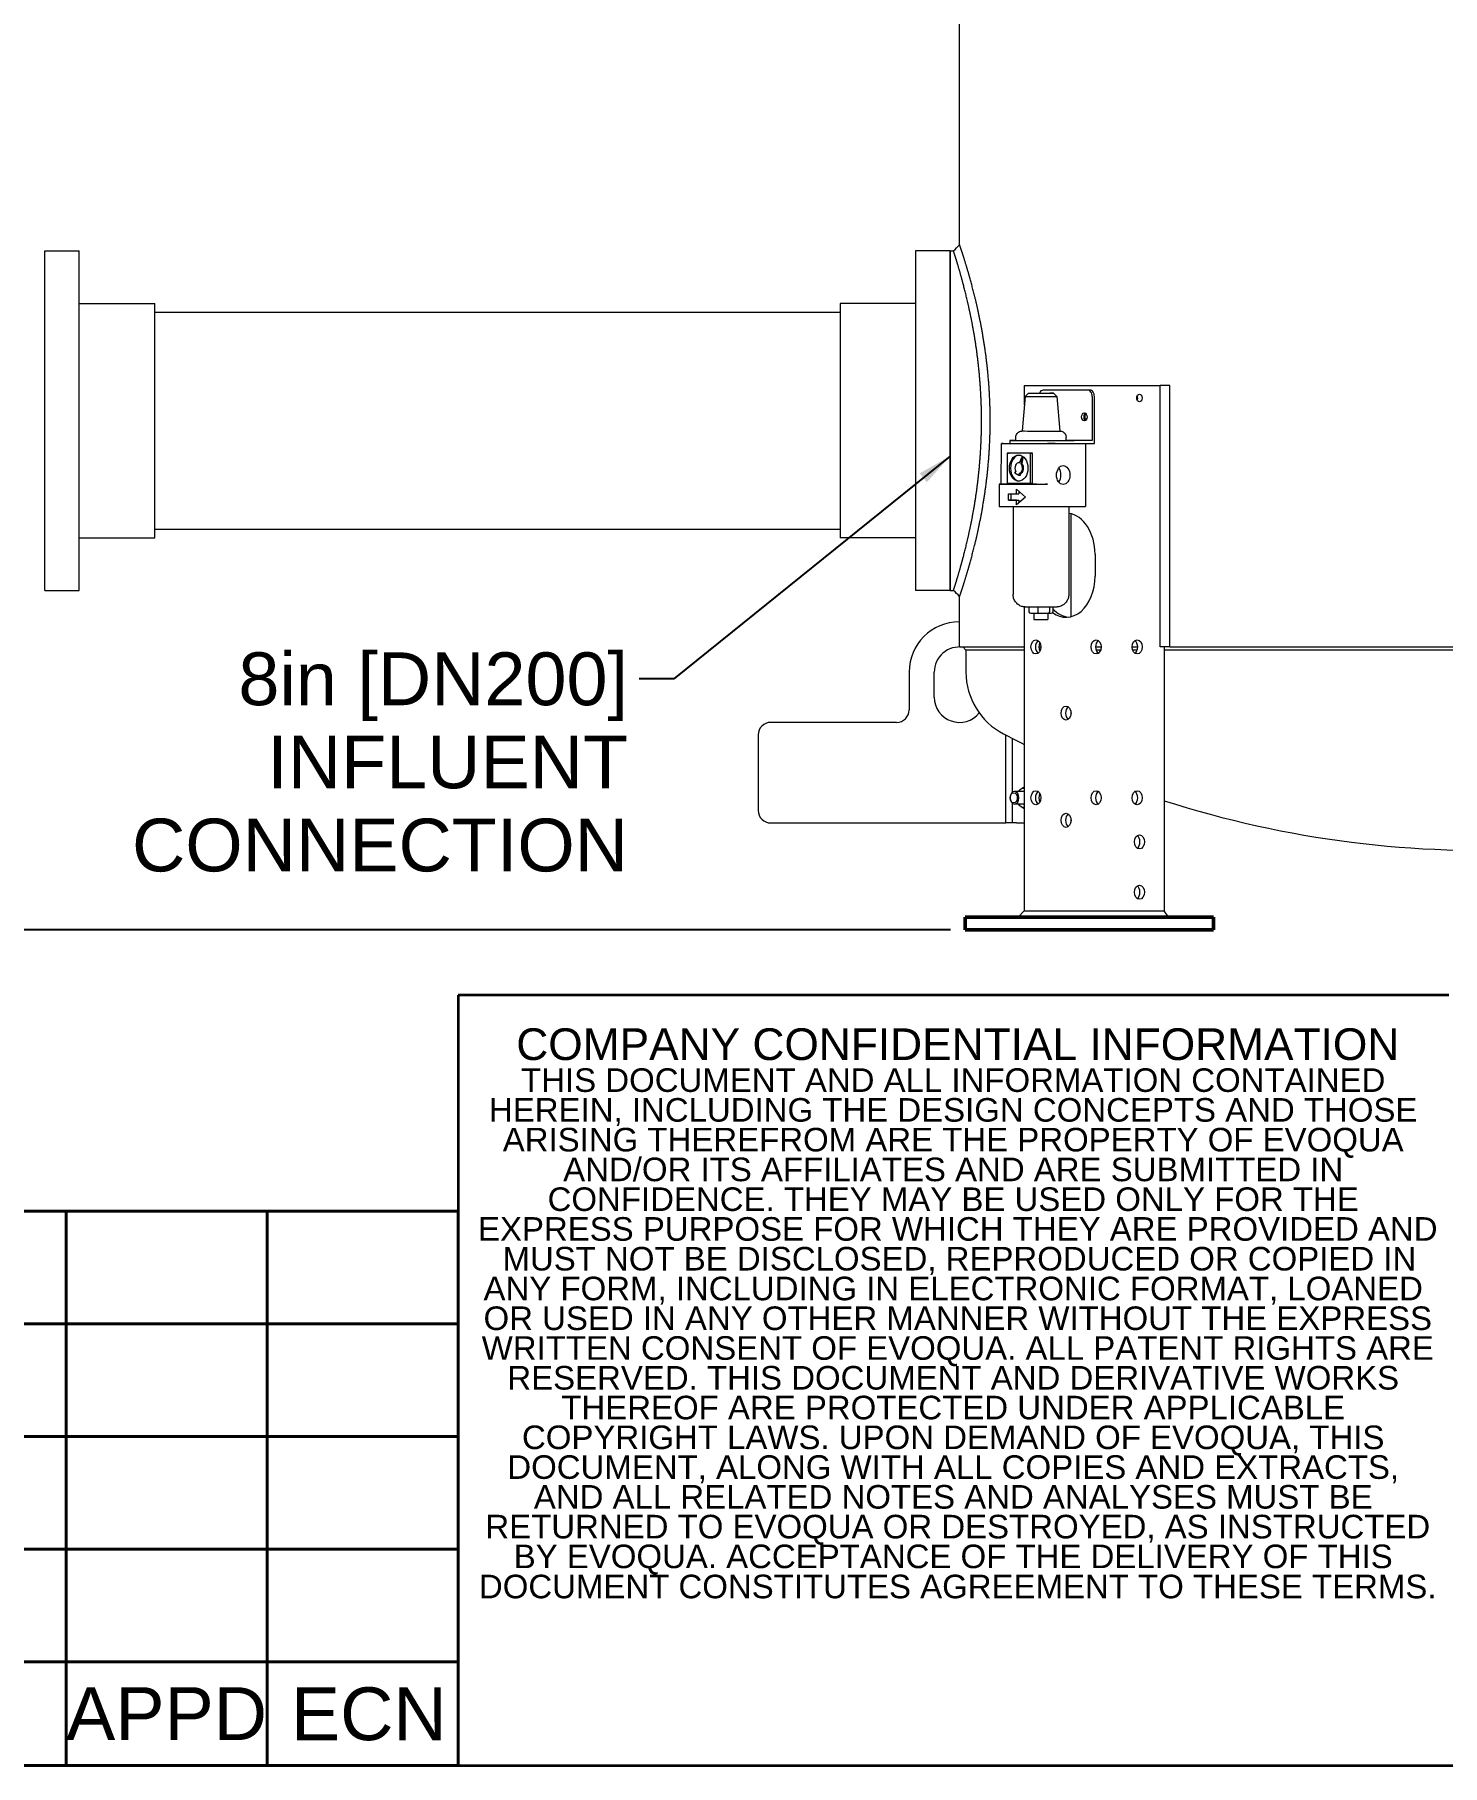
# Model space of a CAD drawing. Header units: inches. Extents: x 17 to 469, y 7 to 301.
# Drawn here: x 302.5 to 358.5, y 7 to 75.8 of the extents above; entities that cross this region are included whole.
import ezdxf
from ezdxf.enums import TextEntityAlignment as Align

# ---------------------------------------------------------------- set-up
doc = ezdxf.new("R2010")
doc.units = ezdxf.units.IN
doc.header["$LTSCALE"] = 14
doc.header["$MEASUREMENT"] = 0
doc.layers.get('0').update_dxf_attribs({"lineweight": 25})
for name, color, linetype, lineweight in [('Border', 7, 'Continuous', 35), ('Dimension (ANSI)', 7, 'Continuous', 25), ('Symbol', 7, 'Continuous', 25), ('Symbol (ANSI)', 7, 'Continuous', 25), ('Title', 7, 'Continuous', 35), ('Visible (ANSI)', 7, 'Continuous', 50)]:
    doc.layers.add(name, color=color, linetype=linetype, lineweight=lineweight)
doc.styles.add('MEMCOR Medium', font='arial.ttf')
doc.styles.add('Standard A-B-C', font='arial.ttf')
doc.styles.add('Text Style175', font='arial.ttf')
doc.styles.add('Text Style176', font='arial.ttf')
doc.styles.add('Text Style238', font='arial.ttf')
doc.styles.add('Text Style5', font='arial.ttf')
doc.dimstyles.new('Default (ANSI)', dxfattribs={"dimscale": 14, "dimtxt": 0.15, "dimasz": 0.098425, "dimexe": 0.125, "dimexo": 0.0625, "dimgap": 0.031496, "dimtad": 0, "dimtih": 1, "dimtoh": 1, "dimdec": 4, "dimrnd": 1e-08, "dimzin": 3, "dimdsep": 46, "dimlunit": 5, "dimtxsty": 'MEMCOR Medium', "dimcen": 0.09, "dimdle": 0.393701, "dimclrd": 256, "dimclre": 256, "dimclrt": 256, "dimadec": 0, "dimazin": 1, "dimtfac": 0.8, "dimtofl": 0, "dimtmove": 0, "dimatfit": 3, "dimfxl": 1, "dimfrac": 1, "dimtolj": 1, "dimtzin": 4, "dimlwd": -1, "dimlwe": -1, "dimarcsym": 0})
doc.dimstyles.new('Default (ANSI)$7', dxfattribs={"dimscale": 14, "dimtxt": 0.15, "dimasz": 0.098425, "dimexe": 0.125, "dimexo": 0.0625, "dimgap": 0.031496, "dimtad": 0, "dimtih": 1, "dimtoh": 1, "dimdec": 4, "dimrnd": 1e-08, "dimzin": 3, "dimdsep": 46, "dimlunit": 5, "dimtxsty": 'MEMCOR Medium', "dimcen": 0.09, "dimdle": 0.393701, "dimclrd": 256, "dimclre": 256, "dimclrt": 256, "dimadec": 0, "dimazin": 1, "dimtfac": 0.8, "dimtofl": 0, "dimtmove": 0, "dimatfit": 3, "dimfxl": 1, "dimfrac": 1, "dimtolj": 1, "dimtzin": 4, "dimlwd": -1, "dimlwe": -1, "dimarcsym": 0})

# ---------------------------------------------------------------- blocks, each defined once
blk = doc.blocks.new('Borders 22x34_D')
at = {"layer": 'Border'}
blk.add_line((1.25, 0.5), (33.5, 0.5), dxfattribs=at)
blk = doc.blocks.new('Title Blocks D-E')
at = {"layer": 'Title'}
for p, q in [((18.0646, 11.4455), (15.2521, 11.4455)), ((15.2521, 11.4455), (15.2521, 9.258)), ((15.2521, 9.258), (18.0646, 9.258))]:
    blk.add_line(p, q, dxfattribs=at)
at = {"layer": 'Title', "insert": (16.6705, 11.3517), "char_height": 0.06, "width": 2.725909, "attachment_point": 2, "line_spacing_factor": 0.757101, "style": 'Standard A-B-C'}
blk.add_mtext('{\\H1.5x;COMPANY CONFIDENTIAL INFORMATION\\P\\H0.74444x;THIS DOCUMENT AND ALL INFORMATION CONTAINED \\H1.55017x; \\H0.64509x;HEREIN, INCLUDING THE DESIGN CONCEPTS AND THOSE \\H1.34683x; \\H0.74248x;ARISING THEREFROM ARE THE PROPERTY OF EVOQUA \\H1.34875x; \\H0.74142x;AND/OR ITS AFFILIATES AND ARE SUBMITTED IN \\H1.34874x; \\H0.74143x;CONFIDENCE. THEY MAY BE USED ONLY FOR THE \\H1.34874x; \\H0.74143x;EXPRESS PURPOSE FOR WHICH THEY ARE PROVIDED AND \\H1.34874x; \\H0.74143x;MUST NOT BE DISCLOSED, REPRODUCED OR COPIED IN \\H1.34874x; \\H0.74143x;ANY FORM, INCLUDING IN ELECTRONIC FORMAT, LOANED \\H1.34874x; \\H0.74143x;OR USED IN ANY OTHER MANNER WITHOUT THE EXPRESS \\H1.34874x; \\H0.74143x;WRITTEN CONSENT OF EVOQUA. ALL PATENT RIGHTS ARE \\H1.34874x; \\H0.74143x;RESERVED. THIS DOCUMENT AND DERIVATIVE WORKS \\H1.34874x; \\H0.74143x;THEREOF ARE PROTECTED UNDER APPLICABLE \\H1.34874x; \\H0.74143x;COPYRIGHT LAWS. UPON DEMAND OF EVOQUA, THIS \\H1.34874x; \\H0.74143x;DOCUMENT, ALONG WITH ALL COPIES AND EXTRACTS, \\H1.34874x; \\H0.74143x;AND ALL RELATED NOTES AND ANALYSES MUST BE \\H1.34874x; \\H0.74143x;RETURNED TO EVOQUA OR DESTROYED, AS INSTRUCTED \\H1.34874x; \\H0.74143x;BY EVOQUA. ACCEPTANCE OF THE DELIVERY OF THIS \\H1.34874x; \\H0.74143x;DOCUMENT CONSTITUTES AGREEMENT TO THESE TERMS\\H1.01493x;.\\H1.3289x; }', dxfattribs=at)
at = {"layer": 'Title'}
for tag, height, style, p in [('DESIGNER', 0.094, 'Text Style175', (18.4396, 11.1408)), ('CREATION_DATE', 0.094, 'Text Style175', (19.1896, 11.1408)), ('CHECKED_BY', 0.094, 'Text Style175', (18.4396, 10.7033)), ('CHECKED_DATE', 0.094, 'Text Style175', (19.1896, 10.7033)), ('ENG_APPROVED_BY', 0.094, 'Text Style175', (18.4396, 10.2658)), ('ENG_APPROVAL_DATE', 0.094, 'Text Style175', (19.1896, 10.2658)), ('MANAGER', 0.094, 'Text Style175', (18.8146, 9.8283)), ('REVISION_NUMBER', 0.12, 'Text Style5', (25.5646, 9.3768))]:
    blk.add_attdef(tag, text='', height=height, dxfattribs=dict(at, style=style)).set_placement(p, align=Align.MIDDLE_CENTER)
at = {"layer": 'Title', "style": 'Text Style176'}
blk.add_attdef('!Reference', text='', height=0.078, dxfattribs=at).set_placement((18.8771, 9.5267), align=Align.BOTTOM_CENTER)
at = {"layer": 'Title'}
for tag, p, height, style in [('@DMS_Reference_001', (23.1283, 9.3168), 0.12, 'Text Style5'), ('Sheet_Number_001', (24.4617, 9.3165), 0.12, 'Text Style5'), ('Number_of_sheets_001', (25.0227, 9.3142), 0.1247, 'Text Style238'), ('Scale_1_001', (18.7668, 9.3093), 0.078, 'Text Style176'), ('PROJECT_001', (20.0725, 9.3167), 0.12, 'Text Style5'), ('PART_NUMBER_001', (21.0612, 9.3168), 0.12, 'Text Style5')]:
    blk.add_attdef(tag, p, '', height=height, dxfattribs=dict(at, style=style))
blk = doc.blocks.new('*D28')
at = {"layer": 'Defpoints', "color": 0, "transparency": 16777216}
for p in [(299.754, 132.744), (359.476, 132.744), (339.816, 40.229)]:
    blk.add_point(p, dxfattribs=at)
at = {"layer": 'Dimension (ANSI)', "transparency": 16777216}
for p, q in [((358.601, 132.744), (298.004, 132.744)), ((299.754, 131.366), (299.754, 93.646)), ((299.754, 41.607), (299.754, 79.328)), ((338.941, 40.229), (298.004, 40.229))]:
    blk.add_line(p, q, dxfattribs=at)
for points in [[(299.524, 131.366), (299.983, 131.366), (299.754, 132.744)], [(299.524, 41.607), (299.983, 41.607), (299.754, 40.229)]]:
    blk.add_solid(points, dxfattribs=at)
at = {"layer": 'Dimension (ANSI)', "transparency": 16777216, "char_height": 2.1, "attachment_point": 5, "style": 'MEMCOR Medium'}
for s, insert in [('\\A1; \\fArial|b0|i0;\\H2.1000;92{\\H0.8x;\\S1#2;} in', (299.754, 88.633)), ('\\A1;[2349.9 mm]{\\P\\fArial|b0|i0;\\H2.1000;SHIPPING HEIGHT\\P\\fArial|b0|i0;\\H2.1000;REF.}', (299.754, 81.474))]:
    blk.add_mtext(s, dxfattribs=dict(at, insert=insert))
blk = doc.blocks.new('REVISION HISTORY')
at = {"layer": 'Symbol', "lineweight": 40}
for p, q in [((11.9486, 2.0747), (22.812, 2.0747)), ((21.6986, 2.0747), (21.6986, 0.7941)), ((22.2694, 2.0747), (22.2694, 0.7941)), ((22.812, 2.0747), (22.812, 0.7941)), ((11.9486, 1.7545), (22.812, 1.7545)), ((11.9486, 1.4344), (22.812, 1.4344)), ((11.9486, 1.1143), (22.812, 1.1143)), ((11.9486, 0.7941), (22.812, 0.7941)), ((21.6986, 0.5), (21.6986, 0.7941)), ((22.2694, 0.5), (22.2694, 0.7941)), ((22.812, 0.5), (22.812, 0.7941)), ((11.9486, 0.5), (22.812, 0.5))]:
    blk.add_line(p, q, dxfattribs=at)
at = {"layer": 'Symbol', "char_height": 0.15, "attachment_point": 7, "style": 'MEMCOR Medium'}
for s, insert in [('APPD', (21.6984, 0.5721)), ('ECN', (22.3368, 0.5695))]:
    blk.add_mtext(s, dxfattribs=dict(at, insert=insert))

msp = doc.modelspace()

# ---------------------------------------------------------------- linework, layer by layer
at = {"layer": 'Visible (ANSI)', "linetype": 'Continuous', "lineweight": 18}
for p, q in [((339.300169, 67.473327), (339.300169, 79.229368)), ((302.925631, 53.729368), (302.925631, 67.229368)), ((302.925631, 67.229368), (304.300631, 67.229368)), ((304.300631, 53.729368), (304.300631, 67.229368)), ((337.550631, 67.229368), (337.550631, 53.729368)), ((338.925631, 67.229368), (337.550631, 67.229368)), ((338.925631, 53.729368), (338.925631, 67.229368)), ((338.925631, 67.229368), (339.055952, 67.229368)), ((338.925631, 67.229368), (338.925631, 53.729368)), ((304.300631, 65.135618), (307.300631, 65.135618)), ((307.300631, 55.823118), (307.300631, 65.135618)), ((307.300631, 64.791868), (334.550631, 64.791868)), ((334.550631, 65.135618), (334.550631, 55.823118)), ((337.550631, 65.135618), (334.550631, 65.135618)), ((341.898079, 61.443189), (341.782888, 60.067805)), ((341.869638, 61.879368), (342.071734, 61.879368)), ((341.869638, 61.879368), (341.869638, 61.103602)), ((342.033512, 61.567701), (341.898079, 61.443189)), ((342.071734, 61.879368), (344.985014, 61.879368)), ((342.710237, 61.693228), (342.621848, 61.693228)), ((344.389719, 61.691758), (342.621952, 61.693228)), ((344.478107, 61.691758), (342.710341, 61.693228)), ((343.033512, 61.567285), (343.16884, 61.442661)), ((343.168841, 61.44266), (343.282888, 60.067181)), ((344.566392, 61.441611), (344.565664, 59.691611)), ((344.654, 59.566611), (344.65478, 61.441611)), ((344.985014, 61.879368), (345.960822, 61.879368)), ((345.960822, 61.879368), (347.275029, 61.879368)), ((347.651362, 61.879368), (347.275029, 61.879368)), ((347.275029, 51.479368), (347.275029, 61.879368)), ((347.651362, 51.479368), (347.651362, 61.879368)), ((340.956181, 57.947993), (340.956855, 59.568186)), ((341.030078, 59.568229), (341.297845, 59.568229)), ((341.030078, 59.568082), (341.737185, 59.567493)), ((341.297897, 59.693117), (341.297845, 59.568117)), ((341.532732, 59.692909), (341.532784, 59.817909)), ((341.737185, 59.567493), (342.444291, 59.566905)), ((343.095426, 59.566758), (342.797845, 59.566758)), ((343.532732, 59.692077), (343.532784, 59.817077)), ((344.565664, 59.691611), (343.532732, 59.69247)), ((343.858505, 59.566611), (344.654, 59.566611)), ((344.565664, 59.691611), (343.858557, 59.691611)), ((344.300447, 59.566611), (344.299407, 57.066758)), ((341.184391, 59.191685), (341.183892, 57.989888)), ((341.184391, 59.191685), (341.27278, 59.191685)), ((342.112888, 59.190913), (341.184391, 59.191685)), ((342.201277, 59.190913), (341.27278, 59.191685)), ((341.679321, 58.803122), (341.64839, 58.803122)), ((341.677528, 58.799093), (341.771721, 59.010778)), ((341.771721, 59.010778), (341.732279, 58.766967)), ((341.776473, 58.766967), (341.732279, 58.766967)), ((341.815915, 59.010778), (341.771721, 59.010778)), ((341.815915, 59.010778), (341.776473, 58.766967)), ((342.112388, 57.989116), (342.112888, 59.190913)), ((342.112888, 59.190913), (342.201277, 59.190913)), ((342.200777, 57.989116), (342.201277, 59.190913)), ((340.867792, 57.947993), (340.867427, 57.068186)), ((340.941016, 57.948036), (340.956181, 57.948036)), ((342.355229, 57.946713), (340.941016, 57.947889)), ((341.029404, 57.947889), (342.443617, 57.946713)), ((341.183892, 57.989888), (342.112388, 57.989116)), ((341.498559, 58.396882), (341.527958, 58.462953)), ((341.657338, 58.303716), (341.498559, 58.396882)), ((341.669649, 58.379814), (341.657338, 58.303716)), ((341.701533, 58.303716), (341.657338, 58.303716)), ((341.713843, 58.379814), (341.669649, 58.379814)), ((341.713843, 58.379814), (341.701533, 58.303716)), ((342.112388, 57.989116), (342.200777, 57.989116)), ((342.797171, 57.946566), (342.708782, 57.946566)), ((341.243, 57.323246), (341.243099, 57.562415)), ((341.558848, 57.322983), (341.243, 57.323246)), ((341.243, 57.323246), (341.331388, 57.323246)), ((341.243099, 57.562415), (341.558948, 57.562152)), ((341.331487, 57.562341), (341.331388, 57.323246)), ((341.331388, 57.323246), (341.647237, 57.322983)), ((341.917817, 57.442269), (341.55877, 57.135176)), ((341.55877, 57.135176), (341.558848, 57.322983)), ((341.558848, 57.322983), (341.647237, 57.322983)), ((341.558948, 57.562152), (341.559026, 57.74996)), ((341.558948, 57.562152), (341.647336, 57.562152)), ((341.559026, 57.74996), (341.917817, 57.442269)), ((341.647237, 57.322983), (341.64719, 57.210801)), ((341.647383, 57.674187), (341.647336, 57.562152)), ((340.94065, 57.068082), (342.354863, 57.066905)), ((341.423863, 57.06768), (341.422407, 53.567955)), ((342.708416, 57.066758), (344.299407, 57.066758)), ((343.639417, 57.066758), (343.637961, 53.567034)), ((343.716509, 56.777507), (343.716509, 52.681229)), ((304.300631, 55.823118), (307.300631, 55.823118)), ((307.300631, 56.166868), (334.550631, 56.166868)), ((337.550631, 55.823118), (334.550631, 55.823118)), ((344.680958, 55.169368), (344.680958, 54.289368)), ((302.925631, 53.729368), (304.300631, 53.729368)), ((338.925631, 53.729368), (337.550631, 53.729368)), ((338.925631, 53.729368), (339.055952, 53.729368)), ((339.300169, 51.479368), (339.300169, 53.485409)), ((341.869638, 53.070539), (341.869638, 40.979368)), ((342.054816, 53.067534), (342.054738, 52.880139)), ((342.402657, 53.0673), (342.402579, 52.87985)), ((342.877818, 53.067142), (342.87774, 52.879705)), ((343.005137, 53.067139), (343.005059, 52.87985)), ((339.300169, 52.479368), (339.290528, 52.479368)), ((342.12438, 52.817618), (342.421221, 52.817371)), ((342.248622, 52.817515), (342.248518, 52.567611)), ((342.421224, 52.817371), (342.826705, 52.817248)), ((342.811122, 52.817252), (342.811018, 52.567378)), ((342.826765, 52.817248), (342.935435, 52.817371)), ((339.300169, 51.479368), (341.869638, 51.479368)), ((339.550631, 51.354368), (339.425631, 51.479368)), ((339.550631, 51.354368), (339.550631, 50.479368)), ((341.869638, 51.354368), (339.550631, 51.354368)), ((342.446501, 51.479368), (342.52994, 51.479368)), ((342.509115, 51.354368), (342.467326, 51.354368)), ((344.703586, 51.479368), (344.922789, 51.479368)), ((344.901964, 51.354368), (344.724411, 51.354368)), ((346.158812, 51.479368), (346.378015, 51.479368)), ((346.35719, 51.354368), (346.179636, 51.354368)), ((347.651362, 51.479368), (347.275029, 51.479368)), ((347.428819, 51.479368), (347.428819, 40.979368)), ((359.983779, 51.354368), (347.428819, 51.354368)), ((347.651362, 51.479368), (360.048821, 51.479368)), ((337.290528, 50.479368), (337.290528, 48.979368)), ((338.290528, 49.479368), (338.290528, 50.479368)), ((343.716509, 48.935609), (343.716509, 48.761127)), ((336.790528, 48.479368), (331.790528, 48.479368)), ((331.290528, 47.979368), (331.290528, 44.979368)), ((341.138448, 44.479368), (341.138448, 47.972308)), ((341.39651, 45.698628), (341.39651, 47.840577)), ((341.304682, 45.483315), (341.304694, 45.484233)), ((341.304682, 45.475421), (341.304694, 45.474503)), ((341.838445, 45.729368), (341.481437, 45.729368)), ((341.862073, 45.912381), (341.869638, 45.912381)), ((341.39651, 44.479368), (341.39651, 45.260109)), ((341.838445, 45.229368), (341.481437, 45.229368)), ((341.862073, 45.046355), (341.869638, 45.046355)), ((331.790528, 44.479368), (341.138448, 44.479368)), ((341.39651, 44.479368), (341.138448, 44.479368)), ((341.554132, 44.479368), (341.39651, 44.479368)), ((341.554132, 44.479368), (341.869638, 44.479368)), ((343.716509, 44.672609), (343.716509, 44.498127)), ((341.869638, 40.979368), (341.619638, 40.729368)), ((341.869638, 40.979368), (342.071734, 40.979368)), ((342.071734, 40.979368), (344.985014, 40.979368)), ((344.985014, 40.979368), (345.960822, 40.979368)), ((345.960822, 40.979368), (347.428819, 40.979368)), ((347.605596, 40.729368), (347.428819, 40.979368))]:
    msp.add_line(p, q, dxfattribs=at)
at = {"layer": 'Visible (ANSI)'}
for p, q in [((339.523171, 40.729368), (339.816064, 40.729368)), ((339.523171, 40.729368), (339.523171, 40.229368)), ((345.557771, 40.729368), (339.816064, 40.729368)), ((345.557771, 40.729368), (346.971984, 40.729368)), ((349.093305, 40.729368), (346.971984, 40.729368)), ((349.093305, 40.729368), (349.386198, 40.729368)), ((349.386198, 40.729368), (349.386198, 40.229368)), ((349.386198, 40.729368), (349.389734, 40.729368)), ((349.389734, 40.729368), (349.389734, 40.229368)), ((339.816064, 40.229368), (339.523171, 40.229368)), ((345.557771, 40.229368), (339.816064, 40.229368)), ((346.971984, 40.229368), (345.557771, 40.229368)), ((349.093305, 40.229368), (346.971984, 40.229368)), ((349.386198, 40.229368), (349.093305, 40.229368)), ((349.389734, 40.229368), (349.386198, 40.229368))]:
    msp.add_line(p, q, dxfattribs=at)
at = {"layer": 'Visible (ANSI)', "linetype": 'Continuous', "lineweight": 18}
for centre, radius, start, end in [((339.290528, 50.479368), 2, 90, 180), ((339.290528, 50.479368), 1, 81.61713945, 180), ((342.320631, 50.479368), 2.77, 180, 242.61286111), ((336.790528, 48.979368), 0.5, 270, 0), ((339.290528, 49.479368), 1, 180, 321.61694121), ((331.790528, 47.979368), 0.5, 90, 180), ((360.050631, 84.702806), 41.313437, 242.61286111, 243.89136076), ((331.790528, 44.979368), 0.5, 180, 270), ((360.050631, 84.702806), 41.313437, 252.21094106, 273.38519581)]:
    msp.add_arc(centre, radius, start, end, dxfattribs=at)
for centre, major_axis, ratio, start_param, end_param in [((342.53346, 61.442925), (-0.635381, 0.000264), 0.000415945, 6.282733258, 9.42523001), ((342.533512, 61.567493), (0.5, -0.000208), 0.000415945, 3.141140564, 7.068583556), ((342.621848, 61.443228), (0, 0.25), 0.707106781, 6.282597072, 7.332700344), ((344.389615, 61.441758), (0, 0.25), 0.707106781, 4.711800745, 6.282597072), ((344.478003, 61.441758), (0, 0.25), 0.707106781, 4.711800745, 6.282597072), ((346.269871, 61.379368), (0, 0.155), 0.707106781, 4.079718979, 5.345058981), ((344.345083, 60.629368), (0, -0.15625), 0.707106781, 3.5531095, 5.871668461), ((344.387509, 60.629368), (0, -0.155), 0.707106781, 3.772639347, 5.652138614), ((342.532888, 60.067493), (0.75, -0.000312), 0.000415945, 3.141557991, 6.283219969), ((341.206855, 59.568082), (-0.25, 0.000104), 0.000415945, 5.49778723, 7.068583557), ((342.797897, 59.692493), (-1.5, 0.000624), 0.000415945, 5.716050626, 8.63938048), ((342.797845, 59.567493), (-1.5, 0.000624), 0.000415945, 6.283181888, 7.068580993), ((342.532732, 59.692493), (1, -0.000416), 0.000415945, 3.141589249, 6.283181903), ((342.797845, 59.567493), (1.5, -0.000624), 0.000415945, 3.926990305, 4.912101364), ((342.621068, 59.566905), (-0.25, 0.000104), 0.000415945, 0.785398846, 2.356195172), ((342.797845, 59.567493), (1.5, -0.000624), 0.000415945, 4.912101687, 5.49778723), ((341.692584, 58.590401), (0, 0.520383), 0.707106781, 0.060088092, 3.081504561), ((341.64839, 58.590401), (0, 0.212722), 0.707106781, 6.088235485, 8.496395144), ((341.64839, 58.590401), (0, -0.212722), 0.707106781, 0.141808183, 2.549967842), ((341.692584, 58.590401), (0, -0.212722), 0.707106781, 0.141808183, 2.549967842), ((343.06249, 58.317052), (0.000312, 0.375), 0.707106659, 3.871320619, 5.553457341), ((341.117792, 57.947889), (-0.25, 0.000104), 0.000415945, 5.49778723, 7.068583557), ((341.206181, 57.947889), (-0.25, 0.000104), 0.000415945, 0, 0.78539825), ((342.532006, 57.946713), (-0.25, 0.000104), 0.000415945, 0.785398846, 2.356195172), ((342.620394, 57.946713), (-0.25, 0.000104), 0.000415945, 0.785398846, 2.356195172), ((341.117427, 57.068082), (-0.25, 0.000104), 0.000415945, 6.283181871, 7.06858098), ((342.53164, 57.066905), (0.25, -0.000104), 0.000415945, 3.926990306, 5.497786633), ((343.528374, 55.169368), (0, 1.63), 0.707106781, 4.71238898, 6.186793209), ((343.528374, 54.289368), (0, -1.63), 0.707106781, 5.800656113, 7.853981634), ((342.124447, 52.880118), (0.06971, 0.000011), 0.896575359, 3.141083227, 4.711291319), ((342.529768, 52.567494), (-0.28125, 0.000117), 0.000415945, 6.283181874, 9.424774527), ((342.421258, 52.879871), (-0.000036, -0.0625), 0.298858349, 4.712898407, 6.283264116), ((342.826709, 52.879748), (0.000026, -0.0625), 0.81649644, 6.282597072, 7.852962781), ((342.935349, 52.879871), (-0.06971, -0.000011), 0.896575359, 1.571893988, 3.141083227), ((343.705151, 54.289368), (0, -1.63), 0.707106781, 5.630439715, 6.206422826), ((342.508726, 51.479368), (0, -0.28), 0.707106781, 3.604362771, 5.820415189), ((342.644491, 51.479368), (0, 0.28), 0.707106781, 0.909644844, 2.23194781), ((344.901576, 51.479368), (0, -0.28), 0.707106781, 3.604362771, 5.820415189), ((346.180025, 51.479368), (0, 0.28), 0.707106781, 3.604362771, 5.820415189), ((343.705151, 48.848368), (0, -0.28), 0.707106781, 3.604362771, 5.820415189), ((341.481437, 45.479368), (0, -0.25), 0.707106781, 4.731850413, 10.976112854), ((341.838389, 45.479368), (0, -0.375), 0.707106781, 3.665191429, 3.982661324), ((341.838389, 45.479368), (0, 0.375), 0.707106781, 6.165063768, 6.806784083), ((341.838389, 45.479368), (0, 0.250136), 0.707106781, 6.105578462, 6.316142885), ((342.508726, 45.479368), (0, -0.28), 0.707106781, 3.604362771, 5.820415189), ((342.644491, 45.479368), (0, 0.28), 0.707106781, 0.909644844, 2.23194781), ((344.901576, 45.479368), (0, -0.28), 0.707106781, 3.604362771, 5.820415189), ((346.180025, 45.479368), (0, 0.28), 0.707106781, 3.604362771, 5.820415189), ((341.838389, 45.479368), (0, -0.375), 0.707106781, 5.442116637, 5.759586532), ((341.838389, 45.479368), (0, -0.375), 0.707106781, 5.759586532, 6.401306847), ((341.838389, 45.479368), (0, -0.250136), 0.707106781, 6.250227729, 6.460792152), ((343.705151, 44.585368), (0, -0.28), 0.707106781, 3.604362771, 5.820415189), ((346.269871, 43.725368), (0, 0.28), 0.707106781, 3.604362771, 5.820415189), ((346.269871, 41.725368), (0, 0.28), 0.707106781, 3.604362771, 5.820415189)]:
    msp.add_ellipse(centre, major_axis=major_axis, ratio=ratio, start_param=start_param, end_param=end_param, dxfattribs=at)
for centre, major_axis, ratio in [((346.446648, 61.379368), (0, -0.155), 0.707106781), ((344.256694, 60.629368), (0, -0.15625), 0.707106781), ((341.64839, 58.590401), (0, 0.520383), 0.707106781), ((343.416043, 58.316758), (0.000312, 0.375), 0.707106659), ((342.33195, 51.479368), (0, -0.28), 0.707106781), ((344.724799, 51.479368), (0, -0.28), 0.707106781), ((346.356802, 51.479368), (0, 0.28), 0.707106781), ((343.528374, 48.848368), (0, -0.28), 0.707106781), ((341.448066, 45.479368), (0, -0.202815), 0.707106781), ((342.33195, 45.479368), (0, -0.28), 0.707106781), ((344.724799, 45.479368), (0, -0.28), 0.707106781), ((346.356802, 45.479368), (0, 0.28), 0.707106781), ((343.528374, 44.585368), (0, -0.28), 0.707106781), ((346.446648, 43.725368), (0, -0.28), 0.707106781), ((346.446648, 41.725368), (0, -0.28), 0.707106781)]:
    msp.add_ellipse(centre, major_axis=major_axis, ratio=ratio, dxfattribs=at)
for points in [[(339.055952, 67.229368), (339.13735, 67.310695), (339.218772, 67.392), (339.300169, 67.473327)], [(339.300169, 53.485409), (339.218772, 53.566736), (339.13735, 53.648041), (339.055952, 53.729368)]]:
    msp.add_open_spline(points, degree=3, dxfattribs=at)
for points, knots in [([(339.300169, 53.485409), (339.300169, 53.485409), (339.314701, 53.528132), (339.373924, 53.706842), (339.418578, 53.842779), (339.530927, 54.200759), (339.598627, 54.423085), (339.744438, 54.9354), (339.822416, 55.225426), (339.97385, 55.842508), (340.052747, 56.191231), (340.201878, 56.951514), (340.271959, 57.363073), (340.389156, 58.223478), (340.436237, 58.673076), (340.498867, 59.579528), (340.514352, 60.036397), (340.514352, 60.922339), (340.498867, 61.379208), (340.436237, 62.28566), (340.389156, 62.735258), (340.271959, 63.595663), (340.201878, 64.007223), (340.052747, 64.767505), (339.97385, 65.116228), (339.822416, 65.73331), (339.744438, 66.023336), (339.598627, 66.535651), (339.530927, 66.757977), (339.418578, 67.115957), (339.373924, 67.251895), (339.314701, 67.430604), (339.300169, 67.473327), (339.300169, 67.473327)], [26.996968802, 26.996968802, 26.996968802, 26.996968802, 30.370769556, 30.370769556, 33.74457031, 33.74457031, 37.118371064, 37.118371064, 40.492171818, 40.492171818, 43.867613264, 43.867613264, 47.243054711, 47.243054711, 50.618496157, 50.618496157, 53.993937604, 53.993937604, 57.36937905, 57.36937905, 60.744820497, 60.744820497, 64.120261943, 64.120261943, 67.495703389, 67.495703389, 70.869504144, 70.869504144, 74.243304898, 74.243304898, 77.617105652, 77.617105652, 80.990906405, 80.990906405, 80.990906406, 80.990906406]), ([(339.055952, 53.729368), (339.055952, 53.729368), (339.069311, 53.770537), (339.123775, 53.942859), (339.164844, 54.073965), (339.268171, 54.419356), (339.330431, 54.633917), (339.464484, 55.128473), (339.536153, 55.408505), (339.67527, 56.004408), (339.747704, 56.341149), (339.884518, 57.075237), (339.948759, 57.472581), (340.056115, 58.303095), (340.099201, 58.736983), (340.156491, 59.611535), (340.17064, 60.052213), (340.17064, 60.906523), (340.156491, 61.347201), (340.099201, 62.221753), (340.056115, 62.655642), (339.948759, 63.486155), (339.884518, 63.883499), (339.747704, 64.617587), (339.67527, 64.954328), (339.536153, 65.550231), (339.464484, 65.830263), (339.330431, 66.324819), (339.268171, 66.53938), (339.164844, 66.884772), (339.123775, 67.015877), (339.069311, 67.188199), (339.055952, 67.229368), (339.055952, 67.229368)], [-78.102528628, -78.102528628, -78.102528628, -78.102528628, -74.848904795, -74.848904795, -71.595280962, -71.595280962, -68.34165713, -68.34165713, -65.088033297, -65.088033297, -61.833113077, -61.833113077, -58.578192858, -58.578192858, -55.323272638, -55.323272638, -52.068352419, -52.068352419, -48.813432199, -48.813432199, -45.558511979, -45.558511979, -42.30359176, -42.30359176, -39.04867154, -39.04867154, -35.795047708, -35.795047708, -32.541423875, -32.541423875, -29.287800042, -29.287800042, -26.03417621, -26.03417621, -26.034176209, -26.034176209]), ([(341.532784, 59.817909), (341.532795, 59.844934), (341.537304, 59.872304), (341.554465, 59.923041), (341.567177, 59.947103), (341.599134, 59.989497), (341.618782, 60.008353), (341.662466, 60.038551), (341.687048, 60.050269), (341.725128, 60.06142), (341.738078, 60.064124), (341.756803, 60.066519), (341.762708, 60.067058), (341.769591, 60.067462), (341.770991, 60.067531), (341.773039, 60.067618), (341.773779, 60.067646), (341.775398, 60.0677), (341.776192, 60.067721), (341.777527, 60.067754), (341.778058, 60.067764), (341.779257, 60.067786), (341.779757, 60.067792), (341.781247, 60.06781), (341.781866, 60.067814), (341.782653, 60.067819), (341.782774, 60.06782), (341.782892, 60.06782)], [0, 0, 0, 0, 0.205925556, 0.205925556, 0.408131115, 0.408131115, 0.610470098, 0.610470098, 0.812801814, 0.812801814, 0.912862249, 0.912862249, 0.957072393, 0.957072393, 0.968659729, 0.968659729, 0.975957334, 0.975957334, 0.986680701, 0.986680701, 0.998543919, 0.998543919, 1.019237073, 1.019237073, 1.071090856, 1.071090856, 1.080327326, 1.080327326, 1.080327326, 1.080327326]), ([(343.282824, 60.067198), (343.283397, 60.067194), (343.28401, 60.067189), (343.285392, 60.067174), (343.286029, 60.067172), (343.288613, 60.067117), (343.289414, 60.067098), (343.291068, 60.067047), (343.291731, 60.067024), (343.293523, 60.066954), (343.294743, 60.0669), (343.297479, 60.066754), (343.29903, 60.066659), (343.303358, 60.066349), (343.306188, 60.0661), (343.315675, 60.065099), (343.322367, 60.06412), (343.346428, 60.059595), (343.363625, 60.054415), (343.404213, 60.037287), (343.427088, 60.023016), (343.466957, 59.988311), (343.484387, 59.967385), (343.511441, 59.921684), (343.521402, 59.896341), (343.530859, 59.852931), (343.532791, 59.834953), (343.532784, 59.817077)], [6.796272189, 6.796272189, 6.796272189, 6.796272189, 6.8409905, 6.8409905, 6.883764404, 6.883764404, 6.897240165, 6.897240165, 6.904466805, 6.904466805, 6.915059686, 6.915059686, 6.927360961, 6.927360961, 6.949123186, 6.949123186, 7.000531049, 7.000531049, 7.135809752, 7.135809752, 7.336234677, 7.336234677, 7.53858869, 7.53858869, 7.740921234, 7.740921234, 7.877131363, 7.877131363, 7.877131363, 7.877131363]), ([(343.637961, 53.567034), (343.637939, 53.512985), (343.62892, 53.458244), (343.594599, 53.35677), (343.569175, 53.308647), (343.50526, 53.223859), (343.465966, 53.186146), (343.378596, 53.125749), (343.329434, 53.102313), (343.253238, 53.080002), (343.227337, 53.074593), (343.188439, 53.069627), (343.175387, 53.068482), (343.160608, 53.067749), (343.15851, 53.067659), (343.154217, 53.067499), (343.151997, 53.067433), (343.149074, 53.067362), (343.148125, 53.067342), (343.145659, 53.067295), (343.144512, 53.06728), (343.142776, 53.067259), (343.142147, 53.067253), (343.140209, 53.067237), (343.139331, 53.067232), (343.135673, 53.067215), (343.132841, 53.067208), (343.116967, 53.067179), (343.095841, 53.067163), (343.034632, 53.067141), (342.992736, 53.067136), (342.896383, 53.067138), (342.841168, 53.067146), (342.723487, 53.067173), (342.659564, 53.067192), (342.531078, 53.06724), (342.464916, 53.067269), (342.338619, 53.067333), (342.276912, 53.067368), (342.165585, 53.067442), (342.114583, 53.067481), (342.029478, 53.067557), (341.99434, 53.067595), (341.943931, 53.067665), (341.930005, 53.067685), (341.920042, 53.067743), (341.919244, 53.067738), (341.914853, 53.0678), (341.913808, 53.067816), (341.911592, 53.067861), (341.910621, 53.067883), (341.907405, 53.067966), (341.904837, 53.068048), (341.899696, 53.068256), (341.897063, 53.068382), (341.888594, 53.068857), (341.882689, 53.069292), (341.859827, 53.071386), (341.842861, 53.073819), (341.781972, 53.085771), (341.738631, 53.100576), (341.650807, 53.144581), (341.606506, 53.17654), (341.531302, 53.251747), (341.499422, 53.295896), (341.451757, 53.390805), (341.43538, 53.442748), (341.424166, 53.519322), (341.422397, 53.543671), (341.422407, 53.567955)], [0, 0, 0, 0, 0.411850319, 0.411850319, 0.816260835, 0.816260835, 1.22093842, 1.22093842, 1.625605758, 1.625605758, 1.82593871, 1.82593871, 1.924561968, 1.924561968, 1.940971317, 1.940971317, 1.959322017, 1.959322017, 1.969556975, 1.969556975, 1.99023167, 1.99023167, 2.010604307, 2.010604307, 2.063109016, 2.063109016, 2.220467615, 2.220467615, 2.697685755, 2.697685755, 3.206338184, 3.206338184, 3.699378645, 3.699378645, 4.191869591, 4.191869591, 4.684141566, 4.684141566, 5.176377484, 5.176377484, 5.668694895, 5.668694895, 6.16134572, 6.16134572, 6.655271542, 6.655271542, 6.728904753, 6.728904753, 6.745759663, 6.745759663, 6.755993419, 6.755993419, 6.776719208, 6.776719208, 6.797108597, 6.797108597, 6.842212337, 6.842212337, 6.972375706, 6.972375706, 7.31508669, 7.31508669, 7.720907034, 7.720907034, 8.125528068, 8.125528068, 8.530198019, 8.530198019, 8.715244415, 8.715244415, 8.715244415, 8.715244415])]:
    msp.add_open_spline(points, degree=3, knots=knots, dxfattribs=at)
for points, weights in [([(341.625966, 45.729368), (341.661714, 45.768126), (341.705807, 45.804128)], [1.01566285889, 1.02690849784, 1]), ([(341.705807, 45.804128), (341.767338, 45.854368), (341.862073, 45.912381)], [1, 1.0379548493, 1]), ([(341.862073, 45.912381), (341.865834, 45.907775), (341.869638, 45.903262)], [1, 1.00291186747, 1.00537694238]), ([(341.705807, 45.154609), (341.661714, 45.19061), (341.625966, 45.229368)], [1, 1.02690849784, 1.01566285889]), ([(341.862073, 45.046355), (341.767338, 45.104368), (341.705807, 45.154609)], [1, 1.0379548493, 1]), ([(341.869638, 45.055474), (341.865834, 45.050962), (341.862073, 45.046355)], [1.00537694238, 1.00291186747, 1])]:
    msp.add_rational_spline(points, weights, degree=2, dxfattribs=at)

# ---------------------------------------------------------------- block references
at = {"xscale": 14, "yscale": 14, "zscale": 14}
for name, p in [('Borders 22x34_D', (0, 0)), ('Title Blocks D-E', (105.838944, -122.611667))]:
    msp.add_blockref(name, p, dxfattribs=at)
at = {"layer": 'Symbol', "xscale": 14, "yscale": 14, "zscale": 14}
msp.add_blockref('REVISION HISTORY', (0, 0), dxfattribs=at)

# ---------------------------------------------------------------- texts
at = {"layer": 'Symbol (ANSI)', "insert": (326.116795, 51.262794), "char_height": 2.10000007, "width": 19.72591614, "attachment_point": 3, "line_spacing_factor": 0.944221, "style": 'MEMCOR Medium'}
msp.add_mtext('\\fArial|b0|i0;8in [DN200]\\P\\fArial|b0|i0;INFLUENT\\P\\fArial|b0|i0;CONNECTION', dxfattribs=at)

# ---------------------------------------------------------------- dimensions: what is measured, and where the dimension line sits
at = {"layer": 'Dimension (ANSI)'}
dim = msp.add_linear_dim(base=(299.753719, 132.744368), p1=(339.816064, 40.229368), p2=(359.475631, 132.744368), angle=90, text=' \\fArial|b0|i0;\\H2.1000;<> in\\X[2349.9 mm]{\\P\\fArial|b0|i0;\\H2.1000;SHIPPING HEIGHT\\P\\fArial|b0|i0;\\H2.1000;REF.}', dimstyle='Default (ANSI)', override={"dimgap": 0.031496, "dimdec": 4, "dimpost": '', "dimtol": 0, "dimlim": 0, "dimtp": 0, "dimtm": 0, "dimtdec": 2, "dimatfit": 1}, dxfattribs=at)
dim.commit()
dim.dimension.update_dxf_attribs({"geometry": '*D28', "text_midpoint": (299.753719, 86.486868), "dimtype": 160})

# ---------------------------------------------------------------- leaders
at = {"layer": 'Symbol (ANSI)', "annotation_type": 0, "has_hookline": 1, "hookline_direction": 1, "text_width": 19.334039}
msp.add_leader([(338.925631, 59.070903), (327.935693, 50.212794), (326.55774, 50.212794)], dimstyle='Default (ANSI)$7', override={"dimtad": 0}, dxfattribs=at)

doc.saveas('drawing.dxf')
